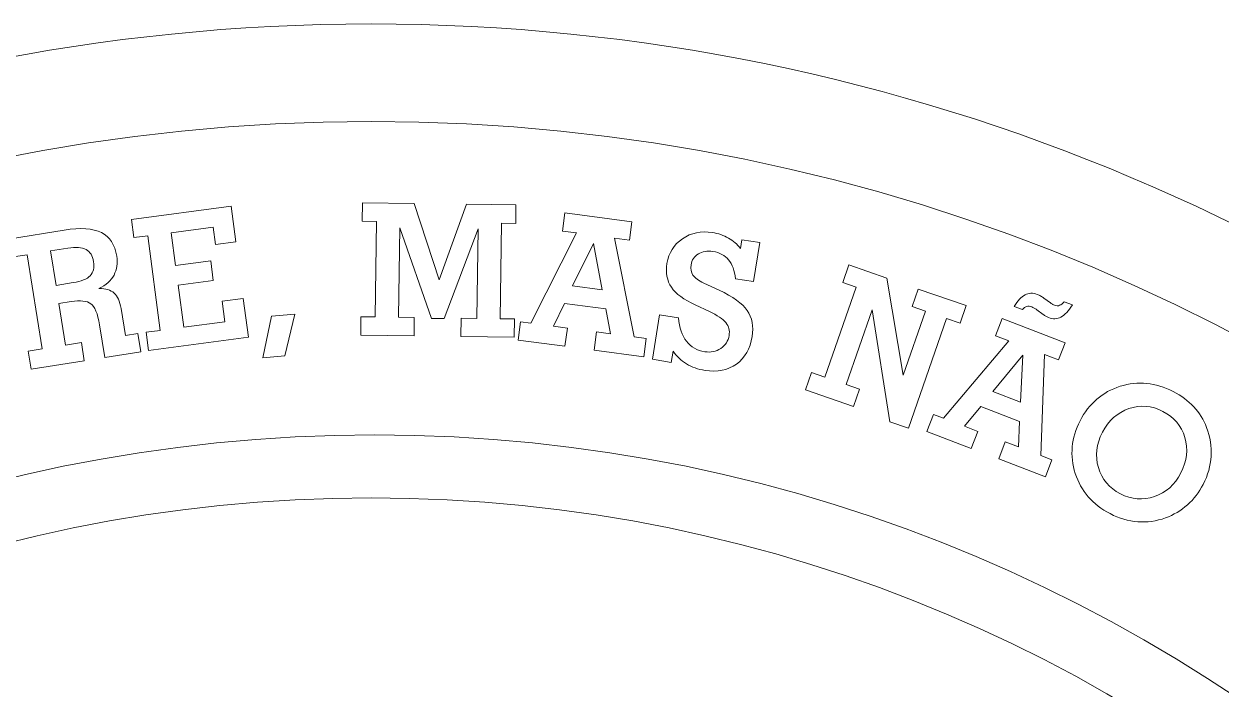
# Model space of a CAD drawing. Header units: millimetres. Extents: x -30 to 30, y -30 to 30.
# Drawn here: x -5.33 to 13.06, y 19.78 to 30 of the extents above; entities that cross this region are included whole.
import ezdxf

# ---------------------------------------------------------------- set-up
doc = ezdxf.new("R2010")
doc.units = ezdxf.units.MM
doc.header["$MEASUREMENT"] = 0
doc.layers.add('Camada 1', color=7, linetype='Continuous')

msp = doc.modelspace()

# ---------------------------------------------------------------- linework, layer by layer
at = {"layer": 'Camada 1', "lineweight": 9}
for points, knots in [([(0, 30), (16.5685, 30), (30, 16.5685), (30, 0), (30, 0), (30, -16.5686), (16.5685, -30), (0, -30), (0, -30), (-16.5685, -30), (-30, -16.5686), (-30, 0), (-30, 0), (-30, 16.5685), (-16.5685, 30), (0, 30)], [0, 0, 0, 0, 0.2, 0.2, 0.2, 0.2, 0.4, 0.4, 0.4, 0.4, 0.6, 0.6, 0.6, 0.6, 1, 1, 1, 1]), ([(0, 28.5), (15.7401, 28.5), (28.5, 15.7401), (28.5, 0), (28.5, 0), (28.5, -15.7401), (15.7401, -28.5), (0, -28.5), (0, -28.5), (-15.7401, -28.5), (-28.5, -15.7401), (-28.5, 0), (-28.5, 0), (-28.5, 15.7401), (-15.7401, 28.5), (0, 28.5)], [0, 0, 0, 0, 0.2, 0.2, 0.2, 0.2, 0.4, 0.4, 0.4, 0.4, 0.6, 0.6, 0.6, 0.6, 1, 1, 1, 1]), ([(0.4206, 25.4929), (0.4206, 25.4929), (0.6632, 25.4896), (0.6632, 25.4896), (0.6632, 25.4896), (0.6632, 25.4896), (0.6595, 25.2074), (0.6595, 25.2074), (0.6595, 25.2074), (0.6595, 25.2074), (-0.1589, 25.2191), (-0.1589, 25.2191), (-0.1589, 25.2191), (-0.1589, 25.2191), (-0.1552, 25.5013), (-0.1552, 25.5013), (-0.1552, 25.5013), (-0.1552, 25.5013), (0.0621, 25.498), (0.0621, 25.498), (0.0621, 25.498), (0.0621, 25.498), (0.0825, 26.9655), (0.0825, 26.9655), (0.0825, 26.9655), (0.0825, 26.9655), (-0.1348, 26.9689), (-0.1348, 26.9689), (-0.1348, 26.9689), (-0.1348, 26.9689), (-0.1306, 27.2511), (-0.1306, 27.2511), (-0.1306, 27.2511), (-0.1306, 27.2511), (0.6602, 27.2398), (0.6602, 27.2398), (0.6602, 27.2398), (0.6602, 27.2398), (1.0437, 26.0689), (1.0437, 26.0689), (1.0437, 26.0689), (1.0437, 26.0689), (1.464, 27.229), (1.464, 27.229), (1.464, 27.229), (1.464, 27.229), (2.226, 27.2182), (2.226, 27.2182), (2.226, 27.2182), (2.226, 27.2182), (2.2218, 26.9359), (2.2218, 26.9359), (2.2218, 26.9359), (2.2218, 26.9359), (2.0045, 26.9388), (2.0045, 26.9388), (2.0045, 26.9388), (2.0045, 26.9388), (1.9841, 25.4712), (1.9841, 25.4712), (1.9841, 25.4712), (1.9841, 25.4712), (2.2014, 25.4683), (2.2014, 25.4683), (2.2014, 25.4683), (2.2014, 25.4683), (2.1977, 25.1862), (2.1977, 25.1862), (2.1977, 25.1862), (2.1977, 25.1862), (1.3792, 25.1974), (1.3792, 25.1974), (1.3792, 25.1974), (1.3792, 25.1974), (1.383, 25.4796), (1.383, 25.4796), (1.383, 25.4796), (1.383, 25.4796), (1.6256, 25.4763), (1.6256, 25.4763), (1.6256, 25.4763), (1.6256, 25.4763), (1.6449, 26.8502), (1.6449, 26.8502), (1.6449, 26.8502), (1.6449, 26.8502), (1.1237, 25.4725), (1.1237, 25.4725), (1.1237, 25.4725), (1.1237, 25.4725), (0.9295, 25.4751), (0.9295, 25.4751), (0.9295, 25.4751), (0.9295, 25.4751), (0.4397, 26.8669), (0.4397, 26.8669), (0.4397, 26.8669), (0.4397, 26.8669), (0.4206, 25.4929), (0.4206, 25.4929)], [0, 0, 0, 0, 0.0384615, 0.0384615, 0.0384615, 0.0384615, 0.0769231, 0.0769231, 0.0769231, 0.0769231, 0.1153846, 0.1153846, 0.1153846, 0.1153846, 0.1538462, 0.1538462, 0.1538462, 0.1538462, 0.1923077, 0.1923077, 0.1923077, 0.1923077, 0.2307692, 0.2307692, 0.2307692, 0.2307692, 0.2692308, 0.2692308, 0.2692308, 0.2692308, 0.3076923, 0.3076923, 0.3076923, 0.3076923, 0.3461538, 0.3461538, 0.3461538, 0.3461538, 0.3846154, 0.3846154, 0.3846154, 0.3846154, 0.4230769, 0.4230769, 0.4230769, 0.4230769, 0.4615385, 0.4615385, 0.4615385, 0.4615385, 0.5, 0.5, 0.5, 0.5, 0.5384615, 0.5384615, 0.5384615, 0.5384615, 0.5769231, 0.5769231, 0.5769231, 0.5769231, 0.6153846, 0.6153846, 0.6153846, 0.6153846, 0.6538462, 0.6538462, 0.6538462, 0.6538462, 0.6923077, 0.6923077, 0.6923077, 0.6923077, 0.7307692, 0.7307692, 0.7307692, 0.7307692, 0.7692308, 0.7692308, 0.7692308, 0.7692308, 0.8076923, 0.8076923, 0.8076923, 0.8076923, 0.8461538, 0.8461538, 0.8461538, 0.8461538, 0.8846154, 0.8846154, 0.8846154, 0.8846154, 0.9230769, 0.9230769, 0.9230769, 0.9230769, 1, 1, 1, 1]), ([(-3.4186, 24.9839), (-3.4186, 24.9839), (-3.4552, 25.2634), (-3.4552, 25.2634), (-3.4552, 25.2634), (-3.4552, 25.2634), (-3.2406, 25.2917), (-3.2406, 25.2917), (-3.2406, 25.2917), (-3.2406, 25.2917), (-3.4318, 26.7459), (-3.4318, 26.7459), (-3.4318, 26.7459), (-3.4318, 26.7459), (-3.6464, 26.7176), (-3.6464, 26.7176), (-3.6464, 26.7176), (-3.6464, 26.7176), (-3.6835, 26.997), (-3.6835, 26.997), (-3.6835, 26.997), (-3.6835, 26.997), (-2.1503, 27.1988), (-2.1503, 27.1988), (-2.1503, 27.1988), (-2.1503, 27.1988), (-2.078, 26.651), (-2.078, 26.651), (-2.078, 26.651), (-2.078, 26.651), (-2.3914, 26.6098), (-2.3914, 26.6098), (-2.3914, 26.6098), (-2.3914, 26.6098), (-2.4261, 26.8752), (-2.4261, 26.8752), (-2.4261, 26.8752), (-2.4261, 26.8752), (-3.0699, 26.7906), (-3.0699, 26.7906), (-3.0699, 26.7906), (-3.0699, 26.7906), (-3.004, 26.288), (-3.004, 26.288), (-3.004, 26.288), (-3.004, 26.288), (-2.4643, 26.3589), (-2.4643, 26.3589), (-2.4643, 26.3589), (-2.4643, 26.3589), (-2.4245, 26.0568), (-2.4245, 26.0568), (-2.4245, 26.0568), (-2.4245, 26.0568), (-2.9643, 25.9859), (-2.9643, 25.9859), (-2.9643, 25.9859), (-2.9643, 25.9859), (-2.8792, 25.3393), (-2.8792, 25.3393), (-2.8792, 25.3393), (-2.8792, 25.3393), (-2.2467, 25.4225), (-2.2467, 25.4225), (-2.2467, 25.4225), (-2.2467, 25.4225), (-2.2878, 25.7388), (-2.2878, 25.7388), (-2.2878, 25.7388), (-2.2878, 25.7388), (-1.9636, 25.7813), (-1.9636, 25.7813), (-1.9636, 25.7813), (-1.9636, 25.7813), (-1.8854, 25.1855), (-1.8854, 25.1855), (-1.8854, 25.1855), (-1.8854, 25.1855), (-3.4186, 24.9839), (-3.4186, 24.9839)], [0, 0, 0, 0, 0.047619, 0.047619, 0.047619, 0.047619, 0.0952381, 0.0952381, 0.0952381, 0.0952381, 0.1428571, 0.1428571, 0.1428571, 0.1428571, 0.1904762, 0.1904762, 0.1904762, 0.1904762, 0.2380952, 0.2380952, 0.2380952, 0.2380952, 0.2857143, 0.2857143, 0.2857143, 0.2857143, 0.3333333, 0.3333333, 0.3333333, 0.3333333, 0.3809524, 0.3809524, 0.3809524, 0.3809524, 0.4285714, 0.4285714, 0.4285714, 0.4285714, 0.4761905, 0.4761905, 0.4761905, 0.4761905, 0.5238095, 0.5238095, 0.5238095, 0.5238095, 0.5714286, 0.5714286, 0.5714286, 0.5714286, 0.6190476, 0.6190476, 0.6190476, 0.6190476, 0.6666667, 0.6666667, 0.6666667, 0.6666667, 0.7142857, 0.7142857, 0.7142857, 0.7142857, 0.7619048, 0.7619048, 0.7619048, 0.7619048, 0.8095238, 0.8095238, 0.8095238, 0.8095238, 0.8571429, 0.8571429, 0.8571429, 0.8571429, 0.9047619, 0.9047619, 0.9047619, 0.9047619, 1, 1, 1, 1]), ([(2.8022, 25.3551), (2.8022, 25.3551), (3.0164, 25.3268), (3.0164, 25.3268), (3.0164, 25.3268), (3.0164, 25.3268), (2.9793, 25.0472), (2.9793, 25.0472), (2.9793, 25.0472), (2.9793, 25.0472), (2.2584, 25.1429), (2.2584, 25.1429), (2.2584, 25.1429), (2.2584, 25.1429), (2.2954, 25.4223), (2.2954, 25.4223), (2.2954, 25.4223), (2.2954, 25.4223), (2.4554, 25.4013), (2.4554, 25.4013), (2.4554, 25.4013), (2.4554, 25.4013), (3.1567, 26.7877), (3.1567, 26.7877), (3.1567, 26.7877), (3.1567, 26.7877), (2.9398, 26.8166), (2.9398, 26.8166), (2.9398, 26.8166), (2.9398, 26.8166), (2.9773, 27.0962), (2.9773, 27.0962), (2.9773, 27.0962), (2.9773, 27.0962), (4.0074, 26.9588), (4.0074, 26.9588), (4.0074, 26.9588), (4.0074, 26.9588), (3.9704, 26.6793), (3.9704, 26.6793), (3.9704, 26.6793), (3.9704, 26.6793), (3.7384, 26.7104), (3.7384, 26.7104), (3.7384, 26.7104), (3.7384, 26.7104), (4.0428, 25.1899), (4.0428, 25.1899), (4.0428, 25.1899), (4.0428, 25.1899), (4.2267, 25.1652), (4.2267, 25.1652), (4.2267, 25.1652), (4.2267, 25.1652), (4.1897, 24.8856), (4.1897, 24.8856), (4.1897, 24.8856), (4.1897, 24.8856), (3.4268, 24.9872), (3.4268, 24.9872), (3.4268, 24.9872), (3.4268, 24.9872), (3.4639, 25.2668), (3.4639, 25.2668), (3.4639, 25.2668), (3.4639, 25.2668), (3.6799, 25.2385), (3.6799, 25.2385), (3.6799, 25.2385), (3.6799, 25.2385), (3.6055, 25.6215), (3.6055, 25.6215), (3.6055, 25.6215), (3.6055, 25.6215), (2.974, 25.7057), (2.974, 25.7057), (2.974, 25.7057), (2.974, 25.7057), (2.8022, 25.3551), (2.8022, 25.3551)], [0, 0, 0, 0, 0.047619, 0.047619, 0.047619, 0.047619, 0.0952381, 0.0952381, 0.0952381, 0.0952381, 0.1428571, 0.1428571, 0.1428571, 0.1428571, 0.1904762, 0.1904762, 0.1904762, 0.1904762, 0.2380952, 0.2380952, 0.2380952, 0.2380952, 0.2857143, 0.2857143, 0.2857143, 0.2857143, 0.3333333, 0.3333333, 0.3333333, 0.3333333, 0.3809524, 0.3809524, 0.3809524, 0.3809524, 0.4285714, 0.4285714, 0.4285714, 0.4285714, 0.4761905, 0.4761905, 0.4761905, 0.4761905, 0.5238095, 0.5238095, 0.5238095, 0.5238095, 0.5714286, 0.5714286, 0.5714286, 0.5714286, 0.6190476, 0.6190476, 0.6190476, 0.6190476, 0.6666667, 0.6666667, 0.6666667, 0.6666667, 0.7142857, 0.7142857, 0.7142857, 0.7142857, 0.7619048, 0.7619048, 0.7619048, 0.7619048, 0.8095238, 0.8095238, 0.8095238, 0.8095238, 0.8571429, 0.8571429, 0.8571429, 0.8571429, 0.9047619, 0.9047619, 0.9047619, 0.9047619, 1, 1, 1, 1]), ([(-4.6944, 25.0645), (-4.6944, 25.0645), (-4.4513, 25.1031), (-4.4513, 25.1031), (-4.4513, 25.1031), (-4.4513, 25.1031), (-4.4069, 24.8233), (-4.4069, 24.8233), (-4.4069, 24.8233), (-4.4069, 24.8233), (-5.2236, 24.6932), (-5.2236, 24.6932), (-5.2236, 24.6932), (-5.2236, 24.6932), (-5.268, 24.973), (-5.268, 24.973), (-5.268, 24.973), (-5.268, 24.973), (-5.0532, 25.007), (-5.0532, 25.007), (-5.0532, 25.007), (-5.0532, 25.007), (-5.2839, 26.4538), (-5.2839, 26.4538), (-5.2839, 26.4538), (-5.2839, 26.4538), (-5.4986, 26.4198), (-5.4986, 26.4198), (-5.4986, 26.4198), (-5.4986, 26.4198), (-5.5435, 26.6995), (-5.5435, 26.6995), (-5.5435, 26.6995), (-5.5435, 26.6995), (-4.716, 26.8314), (-4.716, 26.8314), (-4.716, 26.8314), (-4.464, 26.8718), (-4.2741, 26.8595), (-4.1452, 26.7945), (-4.1452, 26.7945), (-4.0168, 26.73), (-3.9382, 26.609), (-3.9096, 26.431), (-3.9096, 26.431), (-3.8921, 26.3204), (-3.906, 26.224), (-3.9508, 26.1416), (-3.9508, 26.1416), (-3.9957, 26.0596), (-4.0729, 25.9902), (-4.1815, 25.9326), (-4.1815, 25.9326), (-4.0794, 25.9351), (-4.0015, 25.9124), (-3.9483, 25.8645), (-3.9483, 25.8645), (-3.8955, 25.8166), (-3.8603, 25.7386), (-3.8429, 25.6299), (-3.8429, 25.6299), (-3.8429, 25.6299), (-3.7759, 25.2107), (-3.7759, 25.2107), (-3.7759, 25.2107), (-3.7759, 25.2107), (-3.5838, 25.2413), (-3.5838, 25.2413), (-3.5838, 25.2413), (-3.5838, 25.2413), (-3.5395, 24.9615), (-3.5395, 24.9615), (-3.5395, 24.9615), (-3.5395, 24.9615), (-4.0932, 24.8736), (-4.0932, 24.8736), (-4.0932, 24.8736), (-4.0932, 24.8736), (-4.1736, 25.3784), (-4.1736, 25.3784), (-4.1736, 25.3784), (-4.2014, 25.5508), (-4.2457, 25.6588), (-4.3065, 25.7017), (-4.3065, 25.7017), (-4.3673, 25.745), (-4.4684, 25.7551), (-4.6093, 25.7327), (-4.6093, 25.7327), (-4.6093, 25.7327), (-4.7961, 25.7031), (-4.7961, 25.7031), (-4.7961, 25.7031), (-4.7961, 25.7031), (-4.6944, 25.0645), (-4.6944, 25.0645)], [0, 0, 0, 0, 0.04, 0.04, 0.04, 0.04, 0.08, 0.08, 0.08, 0.08, 0.12, 0.12, 0.12, 0.12, 0.16, 0.16, 0.16, 0.16, 0.2, 0.2, 0.2, 0.2, 0.24, 0.24, 0.24, 0.24, 0.28, 0.28, 0.28, 0.28, 0.32, 0.32, 0.32, 0.32, 0.36, 0.36, 0.36, 0.36, 0.4, 0.4, 0.4, 0.4, 0.44, 0.44, 0.44, 0.44, 0.48, 0.48, 0.48, 0.48, 0.52, 0.52, 0.52, 0.52, 0.56, 0.56, 0.56, 0.56, 0.6, 0.6, 0.6, 0.6, 0.64, 0.64, 0.64, 0.64, 0.68, 0.68, 0.68, 0.68, 0.72, 0.72, 0.72, 0.72, 0.76, 0.76, 0.76, 0.76, 0.8, 0.8, 0.8, 0.8, 0.84, 0.84, 0.84, 0.84, 0.88, 0.88, 0.88, 0.88, 0.92, 0.92, 0.92, 0.92, 1, 1, 1, 1]), ([(4.6396, 24.9711), (4.6396, 24.9711), (4.6123, 24.8002), (4.6123, 24.8002), (4.6123, 24.8002), (4.6123, 24.8002), (4.324, 24.8469), (4.324, 24.8469), (4.324, 24.8469), (4.324, 24.8469), (4.434, 25.5279), (4.434, 25.5279), (4.434, 25.5279), (4.434, 25.5279), (4.7223, 25.4817), (4.7223, 25.4817), (4.7223, 25.4817), (4.7371, 25.3312), (4.7785, 25.2121), (4.8464, 25.1242), (4.8464, 25.1242), (4.9148, 25.0362), (5.0088, 24.9829), (5.1285, 24.9636), (5.1285, 24.9636), (5.2198, 24.9487), (5.302, 24.9654), (5.3736, 25.0134), (5.3736, 25.0134), (5.4457, 25.061), (5.4884, 25.1272), (5.5019, 25.2115), (5.5019, 25.2115), (5.514, 25.2878), (5.4975, 25.3541), (5.451, 25.4106), (5.451, 25.4106), (5.4049, 25.4676), (5.3208, 25.5244), (5.1989, 25.5813), (5.1989, 25.5813), (5.1989, 25.5813), (4.9814, 25.6816), (4.9814, 25.6816), (4.9814, 25.6816), (4.8062, 25.7617), (4.6846, 25.8525), (4.6156, 25.9544), (4.6156, 25.9544), (4.5471, 26.056), (4.5241, 26.1776), (4.547, 26.319), (4.547, 26.319), (4.573, 26.4819), (4.6524, 26.6091), (4.7853, 26.6999), (4.7853, 26.6999), (4.9182, 26.7908), (5.0703, 26.8226), (5.2427, 26.7947), (5.2427, 26.7947), (5.335, 26.7799), (5.418, 26.7519), (5.4922, 26.7101), (5.4922, 26.7101), (5.5664, 26.6684), (5.627, 26.6152), (5.6746, 26.5511), (5.6746, 26.5511), (5.6746, 26.5511), (5.6956, 26.6843), (5.6956, 26.6843), (5.6956, 26.6843), (5.6956, 26.6843), (5.9753, 26.6391), (5.9753, 26.6391), (5.9753, 26.6391), (5.9753, 26.6391), (5.8788, 26.04), (5.8788, 26.04), (5.8788, 26.04), (5.8788, 26.04), (5.5991, 26.0853), (5.5991, 26.0853), (5.5991, 26.0853), (5.5868, 26.2089), (5.5518, 26.3056), (5.4939, 26.3747), (5.4939, 26.3747), (5.4365, 26.4439), (5.3561, 26.4866), (5.2529, 26.5031), (5.2529, 26.5031), (5.1658, 26.5175), (5.0911, 26.5052), (5.0289, 26.4661), (5.0289, 26.4661), (4.9666, 26.4275), (4.9294, 26.3718), (4.9178, 26.2983), (4.9178, 26.2983), (4.9074, 26.2361), (4.9168, 26.1835), (4.9458, 26.1414), (4.9458, 26.1414), (4.9748, 26.0988), (5.0311, 26.0584), (5.1147, 26.0186), (5.1147, 26.0186), (5.1147, 26.0186), (5.3469, 25.9103), (5.3469, 25.9103), (5.3469, 25.9103), (5.5598, 25.8089), (5.7045, 25.7041), (5.7802, 25.5956), (5.7802, 25.5956), (5.8563, 25.4871), (5.8818, 25.3542), (5.8562, 25.1964), (5.8562, 25.1964), (5.8261, 25.0089), (5.7449, 24.8676), (5.613, 24.7726), (5.613, 24.7726), (5.4806, 24.678), (5.3204, 24.6456), (5.1321, 24.6762), (5.1321, 24.6762), (5.0252, 24.6932), (4.9299, 24.7268), (4.8467, 24.7765), (4.8467, 24.7765), (4.764, 24.8262), (4.6948, 24.8911), (4.6396, 24.9711)], [0, 0, 0, 0, 0.0285714, 0.0285714, 0.0285714, 0.0285714, 0.0571429, 0.0571429, 0.0571429, 0.0571429, 0.0857143, 0.0857143, 0.0857143, 0.0857143, 0.1142857, 0.1142857, 0.1142857, 0.1142857, 0.1428571, 0.1428571, 0.1428571, 0.1428571, 0.1714286, 0.1714286, 0.1714286, 0.1714286, 0.2, 0.2, 0.2, 0.2, 0.2285714, 0.2285714, 0.2285714, 0.2285714, 0.2571429, 0.2571429, 0.2571429, 0.2571429, 0.2857143, 0.2857143, 0.2857143, 0.2857143, 0.3142857, 0.3142857, 0.3142857, 0.3142857, 0.3428571, 0.3428571, 0.3428571, 0.3428571, 0.3714286, 0.3714286, 0.3714286, 0.3714286, 0.4, 0.4, 0.4, 0.4, 0.4285714, 0.4285714, 0.4285714, 0.4285714, 0.4571429, 0.4571429, 0.4571429, 0.4571429, 0.4857143, 0.4857143, 0.4857143, 0.4857143, 0.5142857, 0.5142857, 0.5142857, 0.5142857, 0.5428571, 0.5428571, 0.5428571, 0.5428571, 0.5714286, 0.5714286, 0.5714286, 0.5714286, 0.6, 0.6, 0.6, 0.6, 0.6285714, 0.6285714, 0.6285714, 0.6285714, 0.6571429, 0.6571429, 0.6571429, 0.6571429, 0.6857143, 0.6857143, 0.6857143, 0.6857143, 0.7142857, 0.7142857, 0.7142857, 0.7142857, 0.7428571, 0.7428571, 0.7428571, 0.7428571, 0.7714286, 0.7714286, 0.7714286, 0.7714286, 0.8, 0.8, 0.8, 0.8, 0.8285714, 0.8285714, 0.8285714, 0.8285714, 0.8571429, 0.8571429, 0.8571429, 0.8571429, 0.8857143, 0.8857143, 0.8857143, 0.8857143, 0.9142857, 0.9142857, 0.9142857, 0.9142857, 0.9428571, 0.9428571, 0.9428571, 0.9428571, 1, 1, 1, 1]), ([(-4.9249, 26.5113), (-4.9249, 26.5113), (-4.8411, 25.9829), (-4.8411, 25.9829), (-4.8411, 25.9829), (-4.8411, 25.9829), (-4.5778, 26.0246), (-4.5778, 26.0246), (-4.5778, 26.0246), (-4.453, 26.0448), (-4.3657, 26.0803), (-4.3164, 26.1312), (-4.3164, 26.1312), (-4.267, 26.1821), (-4.2496, 26.2535), (-4.2639, 26.3449), (-4.2639, 26.3449), (-4.2787, 26.4376), (-4.3178, 26.5), (-4.3805, 26.5334), (-4.3805, 26.5334), (-4.4433, 26.5663), (-4.5369, 26.5732), (-4.6617, 26.553), (-4.6617, 26.553), (-4.6617, 26.553), (-4.9249, 26.5113), (-4.9249, 26.5113)], [0, 0, 0, 0, 0.125, 0.125, 0.125, 0.125, 0.25, 0.25, 0.25, 0.25, 0.375, 0.375, 0.375, 0.375, 0.5, 0.5, 0.5, 0.5, 0.625, 0.625, 0.625, 0.625, 0.75, 0.75, 0.75, 0.75, 1, 1, 1, 1]), ([(3.0972, 25.9738), (3.0972, 25.9738), (3.5528, 25.9134), (3.5528, 25.9134), (3.5528, 25.9134), (3.5528, 25.9134), (3.417, 26.6255), (3.417, 26.6255), (3.417, 26.6255), (3.417, 26.6255), (3.0972, 25.9738), (3.0972, 25.9738)], [0, 0, 0, 0, 0.25, 0.25, 0.25, 0.25, 0.5, 0.5, 0.5, 0.5, 1, 1, 1, 1]), ([(7.3011, 24.4603), (7.3011, 24.4603), (7.5042, 24.3902), (7.5042, 24.3902), (7.5042, 24.3902), (7.5042, 24.3902), (7.4115, 24.1221), (7.4115, 24.1221), (7.4115, 24.1221), (7.4115, 24.1221), (6.675, 24.3774), (6.675, 24.3774), (6.675, 24.3774), (6.675, 24.3774), (6.7678, 24.6455), (6.7678, 24.6455), (6.7678, 24.6455), (6.7678, 24.6455), (6.9738, 24.5744), (6.9738, 24.5744), (6.9738, 24.5744), (6.9738, 24.5744), (7.4532, 25.957), (7.4532, 25.957), (7.4532, 25.957), (7.4532, 25.957), (7.2473, 26.0281), (7.2473, 26.0281), (7.2473, 26.0281), (7.2473, 26.0281), (7.3404, 26.2962), (7.3404, 26.2962), (7.3404, 26.2962), (7.3404, 26.2962), (7.9274, 26.0928), (7.9274, 26.0928), (7.9274, 26.0928), (7.9274, 26.0928), (8.1789, 24.603), (8.1789, 24.603), (8.1789, 24.603), (8.1789, 24.603), (8.5198, 25.5869), (8.5198, 25.5869), (8.5198, 25.5869), (8.5198, 25.5869), (8.3139, 25.6584), (8.3139, 25.6584), (8.3139, 25.6584), (8.3139, 25.6584), (8.4071, 25.9265), (8.4071, 25.9265), (8.4071, 25.9265), (8.4071, 25.9265), (9.1436, 25.6713), (9.1436, 25.6713), (9.1436, 25.6713), (9.1436, 25.6713), (9.0503, 25.4031), (9.0503, 25.4031), (9.0503, 25.4031), (9.0503, 25.4031), (8.8443, 25.4743), (8.8443, 25.4743), (8.8443, 25.4743), (8.8443, 25.4743), (8.2594, 23.7869), (8.2594, 23.7869), (8.2594, 23.7869), (8.2594, 23.7869), (7.9702, 23.8871), (7.9702, 23.8871), (7.9702, 23.8871), (7.9702, 23.8871), (7.6985, 25.6055), (7.6985, 25.6055), (7.6985, 25.6055), (7.6985, 25.6055), (7.3011, 24.4603), (7.3011, 24.4603)], [0, 0, 0, 0, 0.047619, 0.047619, 0.047619, 0.047619, 0.0952381, 0.0952381, 0.0952381, 0.0952381, 0.1428571, 0.1428571, 0.1428571, 0.1428571, 0.1904762, 0.1904762, 0.1904762, 0.1904762, 0.2380952, 0.2380952, 0.2380952, 0.2380952, 0.2857143, 0.2857143, 0.2857143, 0.2857143, 0.3333333, 0.3333333, 0.3333333, 0.3333333, 0.3809524, 0.3809524, 0.3809524, 0.3809524, 0.4285714, 0.4285714, 0.4285714, 0.4285714, 0.4761905, 0.4761905, 0.4761905, 0.4761905, 0.5238095, 0.5238095, 0.5238095, 0.5238095, 0.5714286, 0.5714286, 0.5714286, 0.5714286, 0.6190476, 0.6190476, 0.6190476, 0.6190476, 0.6666667, 0.6666667, 0.6666667, 0.6666667, 0.7142857, 0.7142857, 0.7142857, 0.7142857, 0.7619048, 0.7619048, 0.7619048, 0.7619048, 0.8095238, 0.8095238, 0.8095238, 0.8095238, 0.8571429, 0.8571429, 0.8571429, 0.8571429, 0.9047619, 0.9047619, 0.9047619, 0.9047619, 1, 1, 1, 1]), ([(10.7776, 25.6815), (10.7183, 25.5884), (10.6596, 25.5267), (10.6013, 25.4957), (10.6013, 25.4957), (10.5424, 25.4647), (10.479, 25.4623), (10.4103, 25.4886), (10.4103, 25.4886), (10.3967, 25.4937), (10.383, 25.5003), (10.3684, 25.5083), (10.3684, 25.5083), (10.3544, 25.5163), (10.3407, 25.5253), (10.3266, 25.5352), (10.3266, 25.5352), (10.3266, 25.5352), (10.2296, 25.6085), (10.2296, 25.6085), (10.2296, 25.6085), (10.2151, 25.6189), (10.2014, 25.6278), (10.1888, 25.6349), (10.1888, 25.6349), (10.1766, 25.6419), (10.1648, 25.6475), (10.1534, 25.6523), (10.1534, 25.6523), (10.1252, 25.6631), (10.0994, 25.6649), (10.0763, 25.6583), (10.0763, 25.6583), (10.0528, 25.6513), (10.0311, 25.6353), (10.0105, 25.6099), (10.0105, 25.6099), (10.0105, 25.6099), (9.882, 25.6593), (9.882, 25.6593), (9.882, 25.6593), (9.9352, 25.7468), (9.9912, 25.8061), (10.0495, 25.8361), (10.0495, 25.8361), (10.1079, 25.8668), (10.1699, 25.8691), (10.2358, 25.8437), (10.2358, 25.8437), (10.2555, 25.8361), (10.2739, 25.8277), (10.2908, 25.8183), (10.2908, 25.8183), (10.3082, 25.8089), (10.3238, 25.7986), (10.3379, 25.7873), (10.3379, 25.7873), (10.3379, 25.7873), (10.4394, 25.7139), (10.4394, 25.7139), (10.4394, 25.7139), (10.4549, 25.703), (10.4672, 25.6951), (10.4761, 25.6899), (10.4761, 25.6899), (10.4845, 25.6847), (10.4936, 25.6801), (10.502, 25.6767), (10.502, 25.6767), (10.5283, 25.6668), (10.5552, 25.6664), (10.581, 25.6763), (10.581, 25.6763), (10.6074, 25.6862), (10.6304, 25.704), (10.6492, 25.7304), (10.6492, 25.7304), (10.6492, 25.7304), (10.7776, 25.6815), (10.7776, 25.6815)], [0, 0, 0, 0, 0.047619, 0.047619, 0.047619, 0.047619, 0.0952381, 0.0952381, 0.0952381, 0.0952381, 0.1428571, 0.1428571, 0.1428571, 0.1428571, 0.1904762, 0.1904762, 0.1904762, 0.1904762, 0.2380952, 0.2380952, 0.2380952, 0.2380952, 0.2857143, 0.2857143, 0.2857143, 0.2857143, 0.3333333, 0.3333333, 0.3333333, 0.3333333, 0.3809524, 0.3809524, 0.3809524, 0.3809524, 0.4285714, 0.4285714, 0.4285714, 0.4285714, 0.4761905, 0.4761905, 0.4761905, 0.4761905, 0.5238095, 0.5238095, 0.5238095, 0.5238095, 0.5714286, 0.5714286, 0.5714286, 0.5714286, 0.6190476, 0.6190476, 0.6190476, 0.6190476, 0.6666667, 0.6666667, 0.6666667, 0.6666667, 0.7142857, 0.7142857, 0.7142857, 0.7142857, 0.7619048, 0.7619048, 0.7619048, 0.7619048, 0.8095238, 0.8095238, 0.8095238, 0.8095238, 0.8571429, 0.8571429, 0.8571429, 0.8571429, 0.9047619, 0.9047619, 0.9047619, 0.9047619, 1, 1, 1, 1]), ([(-1.5298, 25.5116), (-1.5298, 25.5116), (-1.1734, 25.5405), (-1.1734, 25.5405), (-1.1734, 25.5405), (-1.1734, 25.5405), (-1.3267, 24.898), (-1.3267, 24.898), (-1.3267, 24.898), (-1.3267, 24.898), (-1.6643, 24.8707), (-1.6643, 24.8707), (-1.6643, 24.8707), (-1.6643, 24.8707), (-1.5298, 25.5116), (-1.5298, 25.5116)], [0, 0, 0, 0, 0.2, 0.2, 0.2, 0.2, 0.4, 0.4, 0.4, 0.4, 0.6, 0.6, 0.6, 0.6, 1, 1, 1, 1]), ([(9.1211, 23.8172), (9.1211, 23.8172), (9.323, 23.7397), (9.323, 23.7397), (9.323, 23.7397), (9.323, 23.7397), (9.2223, 23.4772), (9.2223, 23.4772), (9.2223, 23.4772), (9.2223, 23.4772), (8.5426, 23.7382), (8.5426, 23.7382), (8.5426, 23.7382), (8.5426, 23.7382), (8.6432, 24.0006), (8.6432, 24.0006), (8.6432, 24.0006), (8.6432, 24.0006), (8.7948, 23.9428), (8.7948, 23.9428), (8.7948, 23.9428), (8.7948, 23.9428), (9.7993, 25.1306), (9.7993, 25.1306), (9.7993, 25.1306), (9.7993, 25.1306), (9.5947, 25.2092), (9.5947, 25.2092), (9.5947, 25.2092), (9.5947, 25.2092), (9.6954, 25.4716), (9.6954, 25.4716), (9.6954, 25.4716), (9.6954, 25.4716), (10.6662, 25.0992), (10.6662, 25.0992), (10.6662, 25.0992), (10.6662, 25.0992), (10.5656, 24.8367), (10.5656, 24.8367), (10.5656, 24.8367), (10.5656, 24.8367), (10.3469, 24.9204), (10.3469, 24.9204), (10.3469, 24.9204), (10.3469, 24.9204), (10.2901, 23.3686), (10.2901, 23.3686), (10.2901, 23.3686), (10.2901, 23.3686), (10.4636, 23.3018), (10.4636, 23.3018), (10.4636, 23.3018), (10.4636, 23.3018), (10.363, 23.0394), (10.363, 23.0394), (10.363, 23.0394), (10.363, 23.0394), (9.6443, 23.3154), (9.6443, 23.3154), (9.6443, 23.3154), (9.6443, 23.3154), (9.7449, 23.5779), (9.7449, 23.5779), (9.7449, 23.5779), (9.7449, 23.5779), (9.9481, 23.4999), (9.9481, 23.4999), (9.9481, 23.4999), (9.9481, 23.4999), (9.9655, 23.8917), (9.9655, 23.8917), (9.9655, 23.8917), (9.9655, 23.8917), (9.37, 24.1202), (9.37, 24.1202), (9.37, 24.1202), (9.37, 24.1202), (9.1211, 23.8172), (9.1211, 23.8172)], [0, 0, 0, 0, 0.047619, 0.047619, 0.047619, 0.047619, 0.0952381, 0.0952381, 0.0952381, 0.0952381, 0.1428571, 0.1428571, 0.1428571, 0.1428571, 0.1904762, 0.1904762, 0.1904762, 0.1904762, 0.2380952, 0.2380952, 0.2380952, 0.2380952, 0.2857143, 0.2857143, 0.2857143, 0.2857143, 0.3333333, 0.3333333, 0.3333333, 0.3333333, 0.3809524, 0.3809524, 0.3809524, 0.3809524, 0.4285714, 0.4285714, 0.4285714, 0.4285714, 0.4761905, 0.4761905, 0.4761905, 0.4761905, 0.5238095, 0.5238095, 0.5238095, 0.5238095, 0.5714286, 0.5714286, 0.5714286, 0.5714286, 0.6190476, 0.6190476, 0.6190476, 0.6190476, 0.6666667, 0.6666667, 0.6666667, 0.6666667, 0.7142857, 0.7142857, 0.7142857, 0.7142857, 0.7619048, 0.7619048, 0.7619048, 0.7619048, 0.8095238, 0.8095238, 0.8095238, 0.8095238, 0.8571429, 0.8571429, 0.8571429, 0.8571429, 0.9047619, 0.9047619, 0.9047619, 0.9047619, 1, 1, 1, 1]), ([(9.552, 24.3512), (9.552, 24.3512), (9.9815, 24.1866), (9.9815, 24.1866), (9.9815, 24.1866), (9.9815, 24.1866), (10.0148, 24.9119), (10.0148, 24.9119), (10.0148, 24.9119), (10.0148, 24.9119), (9.552, 24.3512), (9.552, 24.3512)], [0, 0, 0, 0, 0.25, 0.25, 0.25, 0.25, 0.5, 0.5, 0.5, 0.5, 1, 1, 1, 1]), ([(10.8953, 23.9016), (11.0332, 24.1679), (11.238, 24.3447), (11.5106, 24.4318), (11.5106, 24.4318), (11.7833, 24.5187), (12.0549, 24.4923), (12.3254, 24.3526), (12.3254, 24.3526), (12.4505, 24.2881), (12.5554, 24.2098), (12.6417, 24.1172), (12.6417, 24.1172), (12.7275, 24.0247), (12.7936, 23.9184), (12.8391, 23.7988), (12.8391, 23.7988), (12.8942, 23.6533), (12.9173, 23.5062), (12.9089, 23.358), (12.9089, 23.358), (12.9005, 23.2097), (12.8601, 23.0656), (12.7872, 22.9249), (12.7872, 22.9249), (12.7245, 22.8031), (12.6434, 22.6981), (12.5438, 22.6104), (12.5438, 22.6104), (12.4443, 22.5227), (12.3322, 22.4561), (12.2075, 22.4106), (12.2075, 22.4106), (12.0662, 22.3592), (11.9243, 22.339), (11.7812, 22.3498), (11.7812, 22.3498), (11.6377, 22.3606), (11.4963, 22.4025), (11.3561, 22.4749), (11.3561, 22.4749), (11.0871, 22.6136), (10.9088, 22.8198), (10.8213, 23.0939), (10.8213, 23.0939), (10.7343, 23.3676), (10.7587, 23.6368), (10.8953, 23.9016)], [0, 0, 0, 0, 0.0769231, 0.0769231, 0.0769231, 0.0769231, 0.1538462, 0.1538462, 0.1538462, 0.1538462, 0.2307692, 0.2307692, 0.2307692, 0.2307692, 0.3076923, 0.3076923, 0.3076923, 0.3076923, 0.3846154, 0.3846154, 0.3846154, 0.3846154, 0.4615385, 0.4615385, 0.4615385, 0.4615385, 0.5384615, 0.5384615, 0.5384615, 0.5384615, 0.6153846, 0.6153846, 0.6153846, 0.6153846, 0.6923077, 0.6923077, 0.6923077, 0.6923077, 0.7692308, 0.7692308, 0.7692308, 0.7692308, 0.8461538, 0.8461538, 0.8461538, 0.8461538, 1, 1, 1, 1]), ([(11.2379, 23.7247), (11.1437, 23.5426), (11.1233, 23.3617), (11.1763, 23.1824), (11.1763, 23.1824), (11.2292, 23.0035), (11.3417, 22.8694), (11.514, 22.7807), (11.514, 22.7807), (11.6862, 22.6916), (11.8608, 22.6772), (12.0378, 22.7372), (12.0378, 22.7372), (12.2142, 22.7968), (12.3503, 22.9186), (12.4445, 23.1017), (12.4445, 23.1017), (12.5392, 23.2849), (12.5596, 23.4661), (12.5057, 23.6449), (12.5057, 23.6449), (12.4518, 23.8243), (12.3389, 23.9581), (12.1676, 24.0467), (12.1676, 24.0467), (11.9972, 24.1344), (11.823, 24.1488), (11.6456, 24.0883), (11.6456, 24.0883), (11.4682, 24.0283), (11.3322, 23.907), (11.2379, 23.7247)], [0, 0, 0, 0, 0.1111111, 0.1111111, 0.1111111, 0.1111111, 0.2222222, 0.2222222, 0.2222222, 0.2222222, 0.3333333, 0.3333333, 0.3333333, 0.3333333, 0.4444444, 0.4444444, 0.4444444, 0.4444444, 0.5555556, 0.5555556, 0.5555556, 0.5555556, 0.6666667, 0.6666667, 0.6666667, 0.6666667, 0.7777778, 0.7777778, 0.7777778, 0.7777778, 1, 1, 1, 1]), ([(0.0541, 23.6848), (13.1709, 23.6848), (23.8041, 13.0516), (23.8041, -0.0652), (23.8041, -0.0652), (23.8041, -13.182), (13.1709, -23.8152), (0.0541, -23.8152), (0.0541, -23.8152), (-13.0627, -23.8152), (-23.6959, -13.182), (-23.6959, -0.0652), (-23.6959, -0.0652), (-23.6959, 13.0516), (-13.0627, 23.6848), (0.0541, 23.6848)], [0, 0, 0, 0, 0.2, 0.2, 0.2, 0.2, 0.4, 0.4, 0.4, 0.4, 0.6, 0.6, 0.6, 0.6, 1, 1, 1, 1]), ([(0, 22.7174), (12.5464, 22.7174), (22.7174, 12.5464), (22.7174, 0), (22.7174, 0), (22.7174, -12.5464), (12.5464, -22.7174), (0, -22.7174), (0, -22.7174), (-12.5464, -22.7174), (-22.7174, -12.5464), (-22.7174, 0), (-22.7174, 0), (-22.7174, 12.5464), (-12.5464, 22.7174), (0, 22.7174)], [0, 0, 0, 0, 0.2, 0.2, 0.2, 0.2, 0.4, 0.4, 0.4, 0.4, 0.6, 0.6, 0.6, 0.6, 1, 1, 1, 1])]:
    msp.add_open_spline(points, degree=3, knots=knots, dxfattribs=at)

doc.saveas('drawing.dxf')
